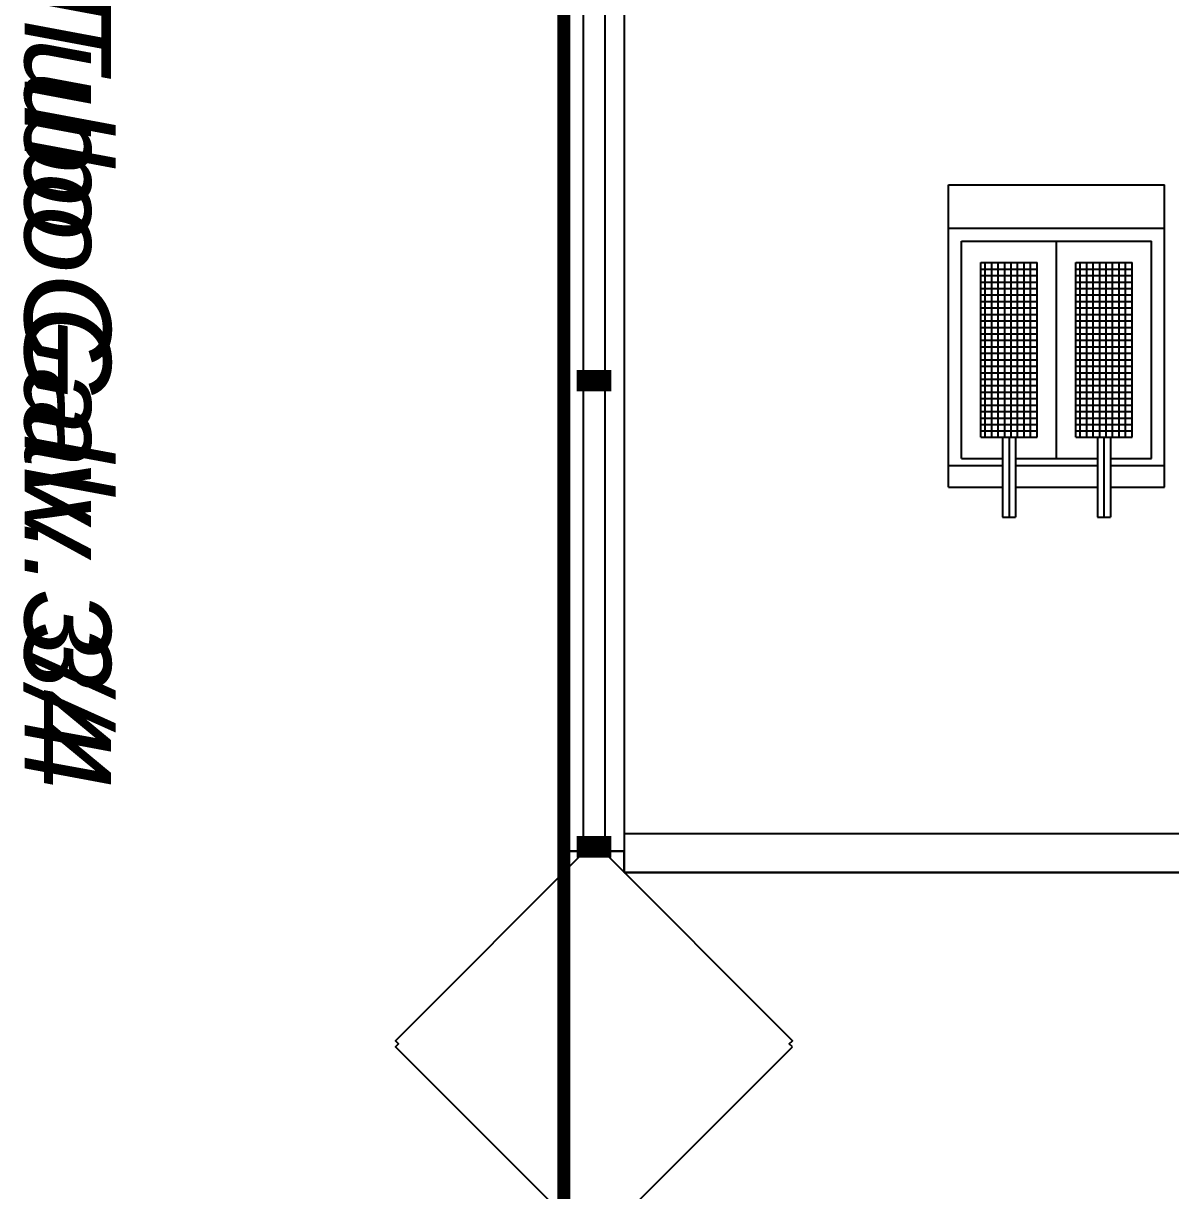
# Model space of a CAD drawing. Header units: metres. Extents: x -331 to 2982, y 362 to 2539.
# Drawn here: x 2868.276 to 2870.933, y 1395.24 to 1397.944 of the extents above; entities that cross this region are included whole.
import ezdxf

# ---------------------------------------------------------------- set-up
doc = ezdxf.new("R2010")
doc.units = ezdxf.units.M
doc.layers.get('0').update_dxf_attribs({"color": 251})
for name, color, linetype in [('Div', 251, 'Continuous'), ('Est', 251, 'Continuous'), ('Pis', 251, 'Continuous')]:
    doc.layers.add(name, color=color, linetype=linetype)
doc.styles.get("Standard").update_dxf_attribs({"font": 'arial.ttf', "height": 0.3})

# ---------------------------------------------------------------- blocks, each defined once
blk = doc.blocks.new('XR_BL2_AND_MON-REV15$0$P_M')
at = {"layer": 'Est'}
blk.add_lwpolyline([(0.4596, -0.4313), (0.4525, -0.4243), (0.4596, -0.4172), (0.0071, 0.0354), (0, 0.0283), (-0.0071, 0.0354), (-0.4596, -0.4172), (-0.4525, -0.4243), (-0.4596, -0.4313), (-0.0071, -0.8839), (0, -0.8768), (0.0071, -0.8839)], close=True, dxfattribs=at)

msp = doc.modelspace()

# ---------------------------------------------------------------- linework, layer by layer
at = {"lineweight": 0}
msp.add_lwpolyline([(2894.6173, 1401.4765), (2894.6173, 1401.5747), (2894.9689, 1401.9258), (2894.9689, 1401.9658), (2869.183, 1401.9658), (2869.183, 1401.7358), (2869.373, 1401.7358), (2869.5273, 1401.5815), (2869.5273, 1371.8958), (2871.0198, 1371.8958), (2871.1617, 1371.6557), (2871.3121, 1371.4208), (2870.2373, 1371.4208), (2870.2373, 1370.7808), (2871.7876, 1370.7808, 0.087526), (2873.86, 1369.0211)], format="xyb", dxfattribs=at)
at = {"layer": 'Div', "lineweight": 0}
for p, q in [((2869.6673, 1396.0675), (2874.5043, 1396.0675)), ((2869.6673, 1395.9775), (2874.5043, 1395.9775)), ((2874.5043, 1395.9775), (2869.6673, 1395.9775))]:
    msp.add_line(p, q, dxfattribs=at)
at = {"layer": 'Pis'}
for p, q in [((2869.5273, 1401.4765), (2869.5273, 1396.0265)), ((2869.5723, 1401.4765), (2869.5723, 1396.0265)), ((2869.6223, 1401.4765), (2869.6223, 1396.0265)), ((2869.6673, 1401.4765), (2869.6673, 1396.0265)), ((2870.4186, 1397.57), (2870.9186, 1397.57)), ((2870.4186, 1396.87), (2870.4186, 1397.57)), ((2870.9186, 1396.87), (2870.9186, 1397.57)), ((2870.4186, 1397.47), (2870.9186, 1397.47)), ((2870.4486, 1397.44), (2870.8886, 1397.44)), ((2870.4486, 1396.936), (2870.4486, 1397.44)), ((2870.6686, 1396.936), (2870.6686, 1397.44)), ((2870.8886, 1396.936), (2870.8886, 1397.44)), ((2870.4936, 1396.986), (2870.4936, 1397.39)), ((2870.4936, 1397.39), (2870.6236, 1397.39)), ((2870.4936, 1397.375), (2870.6236, 1397.375)), ((2870.5036, 1396.986), (2870.5036, 1397.39)), ((2870.5186, 1396.986), (2870.5186, 1397.39)), ((2870.5336, 1396.986), (2870.5336, 1397.39)), ((2870.5486, 1396.986), (2870.5486, 1397.39)), ((2870.5636, 1396.986), (2870.5636, 1397.39)), ((2870.5636, 1396.986), (2870.5636, 1397.39)), ((2870.5786, 1396.986), (2870.5786, 1397.39)), ((2870.5936, 1396.986), (2870.5936, 1397.39)), ((2870.6086, 1396.986), (2870.6086, 1397.39)), ((2870.6236, 1396.986), (2870.6236, 1397.39)), ((2870.7136, 1396.986), (2870.7136, 1397.39)), ((2870.7136, 1397.39), (2870.8436, 1397.39)), ((2870.7136, 1397.375), (2870.8436, 1397.375)), ((2870.7236, 1396.986), (2870.7236, 1397.39)), ((2870.7386, 1396.986), (2870.7386, 1397.39)), ((2870.7536, 1396.986), (2870.7536, 1397.39)), ((2870.7686, 1396.986), (2870.7686, 1397.39)), ((2870.7836, 1396.986), (2870.7836, 1397.39)), ((2870.7836, 1396.986), (2870.7836, 1397.39)), ((2870.7986, 1396.986), (2870.7986, 1397.39)), ((2870.8136, 1396.986), (2870.8136, 1397.39)), ((2870.8286, 1396.986), (2870.8286, 1397.39)), ((2870.8436, 1396.986), (2870.8436, 1397.39)), ((2870.4936, 1397.36), (2870.6236, 1397.36)), ((2870.4936, 1397.345), (2870.6236, 1397.345)), ((2870.7136, 1397.36), (2870.8436, 1397.36)), ((2870.7136, 1397.345), (2870.8436, 1397.345)), ((2870.4936, 1397.33), (2870.6236, 1397.33)), ((2870.4936, 1397.315), (2870.6236, 1397.315)), ((2870.7136, 1397.33), (2870.8436, 1397.33)), ((2870.7136, 1397.315), (2870.8436, 1397.315)), ((2870.4936, 1397.3), (2870.6236, 1397.3)), ((2870.4936, 1397.285), (2870.6236, 1397.285)), ((2870.7136, 1397.3), (2870.8436, 1397.3)), ((2870.7136, 1397.285), (2870.8436, 1397.285)), ((2870.4936, 1397.27), (2870.6236, 1397.27)), ((2870.7136, 1397.27), (2870.8436, 1397.27)), ((2870.4936, 1397.255), (2870.6236, 1397.255)), ((2870.4936, 1397.24), (2870.6236, 1397.24)), ((2870.7136, 1397.255), (2870.8436, 1397.255)), ((2870.7136, 1397.24), (2870.8436, 1397.24)), ((2870.4936, 1397.225), (2870.6236, 1397.225)), ((2870.4936, 1397.21), (2870.6236, 1397.21)), ((2870.7136, 1397.225), (2870.8436, 1397.225)), ((2870.7136, 1397.21), (2870.8436, 1397.21)), ((2870.4936, 1397.195), (2870.6236, 1397.195)), ((2870.4936, 1397.18), (2870.6236, 1397.18)), ((2870.7136, 1397.195), (2870.8436, 1397.195)), ((2870.7136, 1397.18), (2870.8436, 1397.18)), ((2870.4936, 1397.165), (2870.6236, 1397.165)), ((2870.4936, 1397.15), (2870.6236, 1397.15)), ((2870.7136, 1397.165), (2870.8436, 1397.165)), ((2870.7136, 1397.15), (2870.8436, 1397.15)), ((2870.4936, 1397.135), (2870.6236, 1397.135)), ((2870.7136, 1397.135), (2870.8436, 1397.135)), ((2870.4936, 1397.12), (2870.6236, 1397.12)), ((2870.4936, 1397.105), (2870.6236, 1397.105)), ((2870.7136, 1397.12), (2870.8436, 1397.12)), ((2870.7136, 1397.105), (2870.8436, 1397.105)), ((2870.4936, 1397.09), (2870.6236, 1397.09)), ((2870.4936, 1397.075), (2870.6236, 1397.075)), ((2870.7136, 1397.09), (2870.8436, 1397.09)), ((2870.7136, 1397.075), (2870.8436, 1397.075)), ((2870.4936, 1397.06), (2870.6236, 1397.06)), ((2870.4936, 1397.045), (2870.6236, 1397.045)), ((2870.7136, 1397.06), (2870.8436, 1397.06)), ((2870.7136, 1397.045), (2870.8436, 1397.045)), ((2870.4936, 1397.03), (2870.6236, 1397.03)), ((2870.4936, 1397.015), (2870.6236, 1397.015)), ((2870.7136, 1397.03), (2870.8436, 1397.03)), ((2870.7136, 1397.015), (2870.8436, 1397.015)), ((2870.4936, 1397), (2870.6236, 1397)), ((2870.4936, 1396.986), (2870.6236, 1396.986)), ((2870.5436, 1396.986), (2870.5436, 1396.8)), ((2870.5586, 1396.986), (2870.5586, 1396.8)), ((2870.5736, 1396.986), (2870.5736, 1396.8)), ((2870.7136, 1397), (2870.8436, 1397)), ((2870.7136, 1396.986), (2870.8436, 1396.986)), ((2870.7636, 1396.986), (2870.7636, 1396.8)), ((2870.7786, 1396.986), (2870.7786, 1396.8)), ((2870.7936, 1396.986), (2870.7936, 1396.8)), ((2870.4486, 1396.936), (2870.5436, 1396.936)), ((2870.5736, 1396.936), (2870.7636, 1396.936)), ((2870.7936, 1396.936), (2870.8886, 1396.936)), ((2870.4186, 1396.92), (2870.5436, 1396.92)), ((2870.5736, 1396.92), (2870.7636, 1396.92)), ((2870.7936, 1396.92), (2870.9186, 1396.92)), ((2870.4186, 1396.87), (2870.5436, 1396.87)), ((2870.5736, 1396.87), (2870.7636, 1396.87)), ((2870.7936, 1396.87), (2870.9186, 1396.87)), ((2870.5436, 1396.8), (2870.5736, 1396.8)), ((2870.7636, 1396.8), (2870.7936, 1396.8)), ((2869.6673, 1396.0675), (2874.5043, 1396.0675)), ((2869.6673, 1396.0265), (2869.5273, 1396.0265)), ((2869.5273, 1396.0265), (2869.5273, 1395.9775)), ((2869.5273, 1395.9775), (2869.5273, 1396.0265)), ((2869.5273, 1396.0265), (2869.6673, 1396.0265)), ((2869.5273, 1396.0265), (2869.6673, 1396.0265)), ((2869.6673, 1395.9775), (2869.6673, 1396.0265)), ((2869.6673, 1396.0265), (2869.6673, 1395.9775)), ((2869.6673, 1395.9775), (2874.5043, 1395.9775)), ((2874.5043, 1395.9775), (2869.6673, 1395.9775))]:
    msp.add_line(p, q, dxfattribs=at)
at = {"layer": 'Pis', "const_width": 0.03}
msp.add_lwpolyline([(2894.6173, 1401.4765), (2894.6173, 1401.5747), (2894.9689, 1401.9258), (2894.9689, 1401.9658), (2869.183, 1401.9658), (2869.183, 1401.7358), (2869.373, 1401.7358), (2869.5273, 1401.5815), (2869.5273, 1371.8958), (2871.0198, 1371.8958), (2871.1617, 1371.6557), (2871.3121, 1371.4208), (2870.2373, 1371.4208), (2870.2373, 1370.7808), (2871.7876, 1370.7808, 0.087526), (2873.86, 1369.0211)], format="xyb", dxfattribs=at)
for points in [[(2869.5723, 1397.1265), (2869.6223, 1397.1265), (2869.6223, 1397.1065), (2869.5723, 1397.1065)], [(2869.5723, 1396.0465), (2869.6223, 1396.0465), (2869.6223, 1396.0265), (2869.5723, 1396.0265)]]:
    msp.add_lwpolyline(points, close=True, dxfattribs=at)

# ---------------------------------------------------------------- block references
at = {"layer": 'Pis'}
msp.add_blockref('XR_BL2_AND_MON-REV15$0$P_M', (2869.5973, 1396.005), dxfattribs=at)

# ---------------------------------------------------------------- texts
at = {"layer": 'Div', "color": 2, "linetype": 'Continuous', "lineweight": 0, "char_height": 0.2, "attachment_point": 1, "rotation": 270}
for insert in [(2868.4786, 1398.0786), (2868.4786, 1398.0026)]:
    msp.add_mtext_dynamic_manual_height_columns('{\\fArial|b0|i1|c0|p34;Tubo Galv. 3/4 }', width=13.318804, gutter_width=2.5, heights=[0], dxfattribs=dict(at, insert=insert))

doc.saveas('drawing.dxf')
